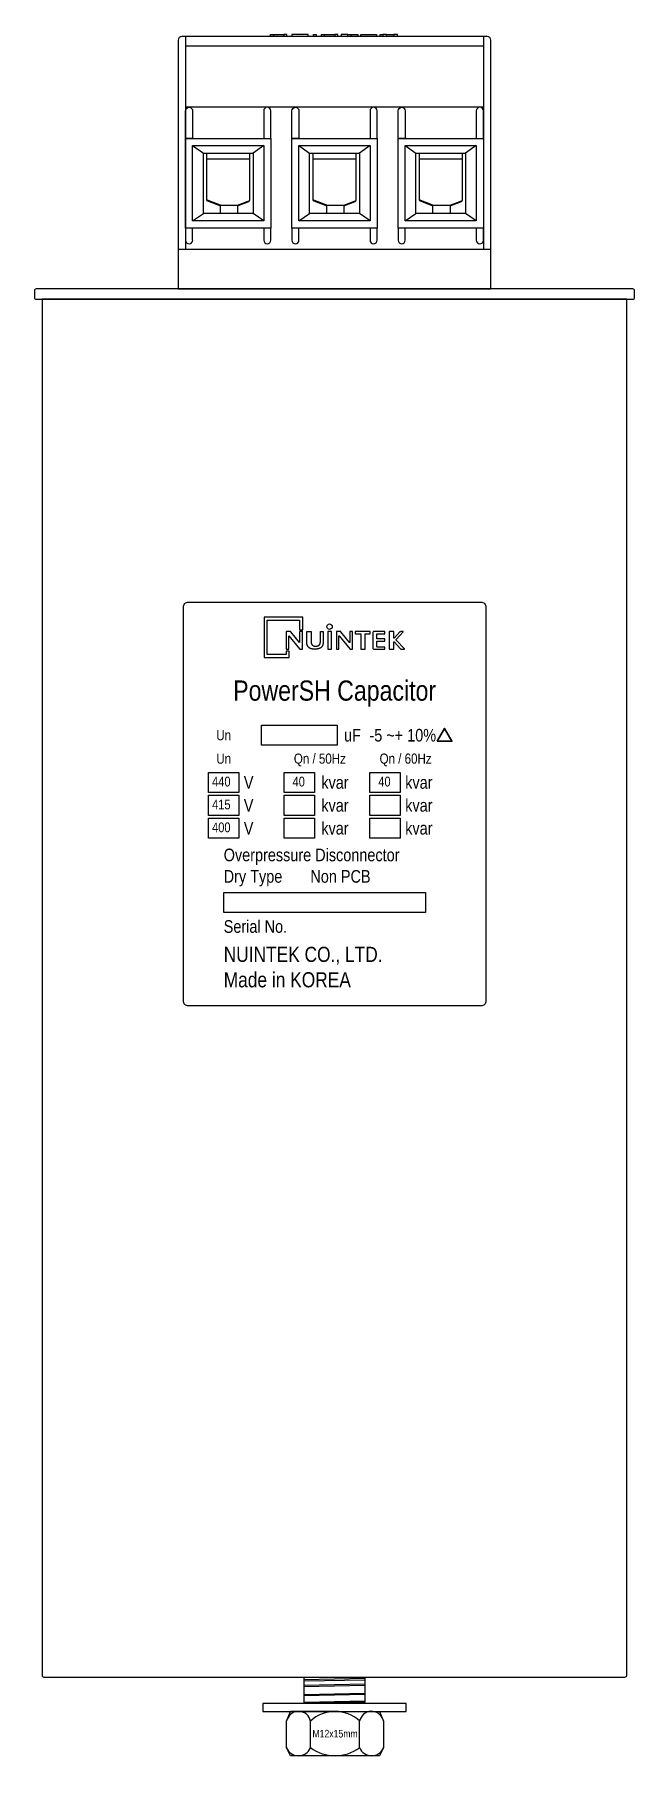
# Model space of a CAD drawing. Header units: millimetres. Extents: x 0 to 119, y -1 to 341.
import ezdxf
from ezdxf.enums import TextEntityAlignment as Align

# ---------------------------------------------------------------- set-up
doc = ezdxf.new("R2010")
doc.units = ezdxf.units.MM
doc.styles.add('Helvetica-Narrow', font='txt')

# ---------------------------------------------------------------- blocks, each defined once
blk = doc.blocks.new('Nuintek')
at = {"color": 150}
blk.add_lwpolyline([(1.82, 2.33), (1.82, 3.83), (-2.8, 3.83), (-2.8, 3.83), (-2.8, -0.99), (0.18, -0.99), (0.18, -0.23), (-0.18, -0.23), (-0.18, -0.63), (-2.44, -0.63), (-2.44, 3.47), (1.45, 3.47), (1.45, 2.33)], close=True, dxfattribs=at)
for points in [[(-0.11, 0), (0.11, 0, 0.414214), (0.15, 0.04), (0.15, 1.58, -0.70472), (0.17, 1.59), (1.45, 0.03, 0.224867), (1.51, 0), (1.75, 0, 0.414214), (1.79, 0.04), (1.79, 2.07, 0.414214), (1.75, 2.11), (1.49, 2.11, 0.414214), (1.45, 2.07), (1.45, 0.81, -0.706602), (1.43, 0.8), (0.4, 2.08, 0.226187), (0.34, 2.11), (-0.11, 2.11, 0.414214), (-0.15, 2.07), (-0.15, 0.04, 0.414214)], [(4.82, 2.07), (4.82, 0.04, 0.414214), (4.86, 0), (5.23, 0, 0.414214), (5.27, 0.04), (5.27, 2.07, 0.414214), (5.23, 2.11), (4.86, 2.11, 0.414214)], [(5.89, 0), (6.12, 0, 0.414214), (6.16, 0.04), (6.16, 1.58, -0.70472), (6.18, 1.59), (7.45, 0.03, 0.224867), (7.52, 0), (7.76, 0, 0.414214), (7.8, 0.04), (7.8, 2.07, 0.414214), (7.76, 2.11), (7.5, 2.11, 0.414214), (7.46, 2.07), (7.46, 0.81, -0.706602), (7.44, 0.8), (6.4, 2.08, 0.226187), (6.34, 2.11), (5.89, 2.11, 0.414214), (5.85, 2.07), (5.85, 0.04, 0.414214)], [(9.86, 2.11), (8.15, 2.11, 0.414214), (8.11, 2.07), (8.11, 1.89, 0.414214), (8.15, 1.85), (8.74, 1.85, -0.414214), (8.78, 1.81), (8.78, 0.04, 0.414214), (8.82, 0), (9.26, 0, 0.414214), (9.3, 0.04), (9.3, 1.81, -0.414214), (9.34, 1.85), (9.86, 1.85, 0.414214), (9.9, 1.89), (9.9, 2.07, 0.414214)], [(11.68, 2.11), (10.37, 2.11, 0.414214), (10.22, 1.96), (10.22, 0.15, 0.414214), (10.37, 0), (11.68, 0), (11.68, 0.26), (10.74, 0.26, -0.414214), (10.7, 0.3), (10.7, 0.94, -0.414214), (10.74, 0.98), (11.66, 0.98), (11.66, 1.24), (10.74, 1.24, -0.414214), (10.7, 1.28), (10.7, 1.81, -0.414214), (10.74, 1.85), (11.68, 1.85)], [(13.02, 1.14), (13.86, 2.07, 0.650559), (13.85, 2.11), (13.58, 2.11, 0.208632), (13.47, 2.06), (12.77, 1.31, -0.681762), (12.75, 1.31), (12.75, 2.07, 0.414214), (12.71, 2.11), (12.23, 2.11, 0.414214), (12.19, 2.07), (12.19, 0.04, 0.414214), (12.23, 0), (12.71, 0, 0.414214), (12.75, 0.04), (12.75, 0.88, -0.687152), (12.77, 0.89), (13.52, 0.05, 0.212465), (13.64, 0), (13.99, 0, 0.656311), (14.01, 0.04), (13.02, 1.09, -0.390361)]]:
    blk.add_lwpolyline(points, format="xyb", close=True, dxfattribs=at)
blk.add_circle((5.04, 2.69), 0.326, dxfattribs=at)
blk.add_rational_spline([(2.31, 0.85), (2.31, 0.53), (2.41, 0.3), (2.61, 0.16), (2.75, 0.05), (2.95, 0), (3.2, 0), (3.44, 0), (3.82, 0.05), (3.97, 0.16), (4.17, 0.3), (4.27, 0.53), (4.27, 0.85), (4.27, 1.26), (4.27, 1.66), (4.27, 2.07), (4.27, 2.09), (4.25, 2.11), (4.23, 2.11), (4.14, 2.11), (4.06, 2.11), (3.97, 2.11), (3.95, 2.11), (3.93, 2.09), (3.93, 2.07), (3.93, 1.66), (3.93, 1.25), (3.93, 0.83), (3.93, 0.69), (3.88, 0.57), (3.78, 0.48), (3.68, 0.4), (3.54, 0.36), (3.38, 0.36), (3.21, 0.36), (3.08, 0.4), (2.98, 0.48), (2.88, 0.57), (2.83, 0.69), (2.83, 0.83), (2.83, 1.25), (2.83, 1.66), (2.83, 2.07), (2.83, 2.08), (2.83, 2.09), (2.82, 2.1), (2.81, 2.11), (2.8, 2.11), (2.79, 2.11), (2.64, 2.11), (2.5, 2.11), (2.35, 2.11), (2.34, 2.11), (2.33, 2.11), (2.32, 2.1), (2.31, 2.09), (2.31, 2.08), (2.31, 2.07), (2.31, 1.66), (2.31, 1.26), (2.31, 0.85)], [1, 1, 1, 1, 1, 1, 1, 1, 1, 1, 1, 1, 1, 1, 1, 1, 0.804737854124, 0.804737854124, 1, 1, 1, 1, 0.804737854124, 0.804737854124, 1, 1, 1, 1, 1, 1, 1, 1, 1, 1, 1, 1, 1, 1, 1, 1, 1, 1, 1, 0.949253021674, 0.949253021674, 1, 0.949253021674, 0.949253021674, 1, 1, 1, 1, 0.949253021674, 0.949253021674, 1, 0.949253021674, 0.949253021674, 1, 1, 1, 1], degree=3, knots=[0, 0, 0, 0, 1, 1, 1, 2, 2, 2, 3, 3, 3, 4, 4, 4, 5, 5, 5, 6.570796, 6.570796, 6.570796, 7.570796, 7.570796, 7.570796, 9.141593, 9.141593, 9.141593, 10.141593, 10.141593, 10.141593, 11.141593, 11.141593, 11.141593, 12.141593, 12.141593, 12.141593, 13.141593, 13.141593, 13.141593, 14.141593, 14.141593, 14.141593, 15.141593, 15.141593, 15.141593, 15.926991, 15.926991, 15.926991, 16.712389, 16.712389, 16.712389, 17.712389, 17.712389, 17.712389, 18.497787, 18.497787, 18.497787, 19.283185, 19.283185, 19.283185, 20.283185, 20.283185, 20.283185, 20.283185], dxfattribs=at)
blk = doc.blocks.new('*U456')
at = {"color": 126}
for p, q in [((-29.57, 112.04), (-29.57, 69.83)), ((29.5, 110.15), (-29.57, 110.15)), ((-12.15, 112.46), (-10.05, 112.46)), ((-2.07, 112.46), (0.03, 112.46)), ((10.25, 112.46), (11.74, 112.46)), ((29.5, 112.04), (29.5, 69.83)), ((29.5, 98.04), (-29.57, 98.04)), ((-28.16, 90.45), (-26.04, 88.97)), ((-14.07, 90.45), (-16.18, 88.97)), ((-7.08, 90.45), (-4.96, 88.97)), ((7.01, 90.45), (4.9, 88.97)), ((14, 90.45), (16.12, 88.97)), ((28.09, 90.45), (25.98, 88.97)), ((-16.81, 87.77), (-25.41, 87.77)), ((4.27, 87.77), (-4.33, 87.77)), ((25.35, 87.77), (16.75, 87.77)), ((-22.66, 78.64), (-25.41, 79.71)), ((-19.27, 78.64), (-16.81, 79.6)), ((-1.58, 78.64), (-4.33, 79.71)), ((1.81, 78.64), (4.27, 79.6)), ((19.5, 78.64), (16.75, 79.71)), ((22.89, 78.64), (25.35, 79.6)), ((-28.16, 75.52), (-26.04, 77)), ((-14.07, 75.52), (-16.18, 77)), ((-7.08, 75.52), (-4.96, 77)), ((7.01, 75.52), (4.9, 77)), ((14, 75.52), (16.12, 77)), ((28.09, 75.52), (25.98, 77)), ((-29.57, 74.11), (-29.57, 71.71)), ((-28.16, 71.71), (-28.16, 74.11)), ((-14.07, 74.11), (-14.07, 71.71)), ((-12.66, 71.71), (-12.66, 74.11)), ((-8.49, 74.11), (-8.49, 71.71)), ((-7.08, 71.71), (-7.08, 74.11)), ((7.01, 74.11), (7.01, 71.71)), ((8.42, 71.71), (8.42, 74.11)), ((12.59, 74.11), (12.59, 71.71)), ((14, 71.71), (14, 74.11)), ((28.09, 74.11), (28.09, 71.71)), ((29.5, 71.71), (29.5, 74.11)), ((30.97, 69.83), (-31.03, 69.83)), ((-6.03, -213.41), (5.96, -213.14)), ((-6.03, -213.73), (5.96, -213.47)), ((-6.03, -214.53), (5.96, -214.27)), ((-6.03, -214.82), (5.96, -214.57)), ((-6.03, -216.57), (5.97, -216.31)), ((-6.03, -218.1), (5.97, -217.84)), ((-6.02, -216.4), (5.96, -216.15)), ((-6.02, -217.93), (5.96, -217.67)), ((-4.8, -219.76), (-8.76, -219.76)), ((0.08, -219.76), (-4.8, -219.76)), ((-4.8, -226.94), (-4.8, -221.7)), ((0.08, -219.76), (6.94, -219.76)), ((4.96, -219.76), (8.92, -219.76)), ((4.96, -226.94), (4.96, -221.7))]:
    blk.add_line(p, q, dxfattribs=at)
for points in [[(-31.03, 62.04), (30.97, 62.04), (30.97, 111.33, 0.414214), (30.26, 112.04), (-30.33, 112.04, 0.414214), (-31.03, 111.33)], [(-29.57, 97.32, -0.414214), (-28.86, 98.03), (-28.86, 98.03, -0.414214), (-28.16, 97.32), (-28.16, 91.86), (-29.57, 91.86)], [(-12.66, 97.32, 0.414214), (-13.36, 98.03, 0.414214), (-14.07, 97.32), (-14.07, 91.86), (-12.66, 91.86)], [(-8.49, 97.32, -0.414214), (-7.78, 98.03), (-7.78, 98.03, -0.414214), (-7.08, 97.32), (-7.08, 91.86), (-8.49, 91.86)], [(8.42, 97.32, 0.414214), (7.72, 98.03, 0.414214), (7.01, 97.32), (7.01, 91.86), (8.42, 91.86)], [(12.59, 97.32, -0.414214), (13.3, 98.03), (13.3, 98.03, -0.414214), (14, 97.32), (14, 91.86), (12.59, 91.86)], [(29.5, 97.32, 0.414214), (28.8, 98.03, 0.414214), (28.09, 97.32), (28.09, 91.86), (29.5, 91.86)], [(-59.17, 62.04, 0.414214), (-59.53, 61.68), (-59.53, 60.36, 0.414214), (-59.17, 60), (59.11, 60, 0.414214), (59.47, 60.36), (59.47, 61.68, 0.414214), (59.11, 62.04)], [(-58.03, 60), (-58.03, -212.61, 0.414214), (-57.67, -212.96), (57.55, -212.96, 0.305094), (57.97, -212.61), (57.97, 60)]]:
    blk.add_lwpolyline(points, format="xyb", close=True, dxfattribs=at)
for points in [[(-12.71, 112.04), (-12.71, 112.46), (-12.15, 112.46), (-12.15, 112.04)], [(-9.45, 112.04), (-9.45, 112.46), (-10.05, 112.46), (-10.05, 112.04)], [(-5.23, 112.04), (-5.23, 112.46), (-8.49, 112.46), (-8.49, 112.04)], [(-4.21, 112.04), (-4.21, 112.46), (-3.65, 112.46), (-3.65, 112.04)], [(-2.63, 112.04), (-2.63, 112.46), (-2.07, 112.46), (-2.07, 112.04)], [(0.63, 112.04), (0.63, 112.46), (0.03, 112.46), (0.03, 112.04)], [(2.64, 112.46), (1.27, 112.46), (1.27, 112.04)], [(2.64, 112.04), (2.64, 112.46), (3.2, 112.46), (3.2, 112.04)], [(3.2, 112.46), (4.58, 112.46), (4.58, 112.04)], [(5.16, 112.04), (5.16, 112.46), (8.27, 112.46), (8.27, 112.04)], [(9.01, 112.04), (9.01, 112.46), (9.57, 112.46)], [(10.25, 112.04), (10.25, 112.46), (9.57, 112.46), (9.57, 112.04)], [(12.47, 112.04), (12.47, 112.46), (11.74, 112.46), (11.74, 112.04)], [(-6.03, -218.19), (-6.03, -212.96), (5.97, -212.96), (5.97, -218.19)]]:
    blk.add_lwpolyline(points, dxfattribs=at)
for points in [[(-29.57, 91.86), (-12.66, 91.86), (-12.66, 74.11), (-29.57, 74.11)], [(-28.16, 90.45), (-14.07, 90.45), (-14.07, 75.52), (-28.16, 75.52)], [(-26.04, 88.97), (-16.18, 88.97), (-16.18, 77), (-26.04, 77)], [(-8.49, 91.86), (8.42, 91.86), (8.42, 74.11), (-8.49, 74.11)], [(-7.08, 90.45), (7.01, 90.45), (7.01, 75.52), (-7.08, 75.52)], [(-4.96, 88.97), (4.9, 88.97), (4.9, 77), (-4.96, 77)], [(12.59, 91.86), (29.5, 91.86), (29.5, 74.11), (12.59, 74.11)], [(14, 90.45), (28.09, 90.45), (28.09, 75.52), (14, 75.52)], [(16.12, 88.97), (25.98, 88.97), (25.98, 77), (16.12, 77)], [(-22.66, 78.64), (-19.27, 78.64), (-19.27, 77), (-22.66, 77)], [(-1.58, 78.64), (1.81, 78.64), (1.81, 77), (-1.58, 77)], [(19.5, 78.64), (22.89, 78.64), (22.89, 77), (19.5, 77)], [(-14.23, -219.76), (14.18, -219.76), (14.18, -218.19), (-14.23, -218.19)], [(-9.55, -221.7), (-8.76, -219.76), (8.92, -219.76), (9.71, -221.7), (9.71, -226.97), (8.92, -228.55), (-8.76, -228.55), (-9.55, -226.97)]]:
    blk.add_lwpolyline(points, close=True, dxfattribs=at)
for points in [[(-25.41, 88.97), (-25.41, 79.75, 0.309945), (-25.23, 79.48), (-22.66, 78.49)], [(-19.27, 78.49), (-16.99, 79.38, 0.309225), (-16.81, 79.65), (-16.81, 88.97)], [(-4.33, 88.97), (-4.33, 79.75, 0.309945), (-4.15, 79.48), (-1.58, 78.49)], [(1.81, 78.49), (4.09, 79.38, 0.309225), (4.27, 79.65), (4.27, 88.97)], [(16.75, 88.97), (16.75, 79.75, 0.309945), (16.93, 79.48), (19.5, 78.49)], [(22.89, 78.49), (25.17, 79.38, 0.309225), (25.35, 79.65), (25.35, 88.97)]]:
    blk.add_lwpolyline(points, format="xyb", dxfattribs=at)
at = {"color": 150}
blk.add_lwpolyline([(-29, 0), (29, 0, -0.414214), (30, -1), (30, -79, -0.414214), (29, -80), (-29, -80, -0.414214), (-30, -79), (-30, -1, -0.414214)], format="xyb", close=True, dxfattribs=at)
at = {"color": 1}
for points in [[(-14.5, -24.36), (0.5, -24.36), (0.5, -28.36), (-14.5, -28.36)], [(-25, -33.72), (-19, -33.72), (-19, -37.72), (-25, -37.72)], [(-10, -33.72), (-4, -33.72), (-4, -37.72), (-10, -37.72)], [(7, -33.72), (13, -33.72), (13, -37.72), (7, -37.72)], [(-25, -38.26), (-19, -38.26), (-19, -42.26), (-25, -42.26)], [(-10, -38.26), (-4, -38.26), (-4, -42.26), (-10, -42.26)], [(7, -38.26), (13, -38.26), (13, -42.26), (7, -42.26)], [(-25, -42.79), (-19, -42.79), (-19, -46.79), (-25, -46.79)], [(-10, -42.79), (-4, -42.79), (-4, -46.79), (-10, -46.79)], [(7, -42.79), (13, -42.79), (13, -46.79), (7, -46.79)], [(-22, -57.5), (18, -57.5), (18, -61.5), (-22, -61.5)]]:
    blk.add_lwpolyline(points, close=True, dxfattribs=at)
at = {"color": 0, "lineweight": 30}
blk.add_lwpolyline([(20.34, -27.57), (23.27, -27.57), (21.8, -25.03)], close=True, dxfattribs=at)
at = {"color": 126}
for centre, radius, start, end in [((-28.86, 71.71), 0.705, 180, 270), ((-28.86, 71.71), 0.705, 270, 0), ((-13.36, 71.71), 0.705, 180, 270), ((-13.36, 71.71), 0.705, 270, 0), ((-7.78, 71.71), 0.705, 180, 270), ((-7.78, 71.71), 0.705, 270, 0), ((7.72, 71.71), 0.705, 180, 270), ((7.72, 71.71), 0.705, 270, 0), ((13.3, 71.71), 0.705, 180, 270), ((13.3, 71.71), 0.705, 270, 0), ((28.8, 71.71), 0.705, 180, 270), ((28.8, 71.71), 0.705, 270, 0), ((-7.15, -222.12), 2.38, 10.1671, 159.777), ((0.08, -226.9), 7.14, 46.8242, 133.1758), ((7.31, -222.12), 2.39, 16.6513, 169.7172), ((-7.18, -226), 2.55, 201.7155, 338.3893), ((0.08, -220.34), 8.2, 233.4665, 306.5335), ((7.33, -226), 2.55, 201.5266, 338.9501)]:
    blk.add_arc(centre, radius, start, end, dxfattribs=at)
at = {"xscale": 1.654289882120792, "yscale": 1.654289882120792, "zscale": 1.654289882120792}
blk.add_blockref('Nuintek', (-9.34, -9.32), dxfattribs=at)
at = {"style": 'Helvetica-Narrow'}
for s, height, p in [('PowerSH Capacitor', 4, (0, -17.52)), ('Un', 2, (-22, -26.36)), ('Un', 2, (-22, -31))]:
    blk.add_text(s, height=height, dxfattribs=at).set_placement(p, align=Align.MIDDLE_CENTER)
for s, height, p in [('uF', 2.5, (1.86, -26.36)), ('-5 ~+ 10%%%', 2.5, (6.9, -26.36)), ('Qn / 50Hz', 2, (-8.09, -31)), ('Qn / 60Hz', 2, (8.91, -31)), ('440', 1.92, (-24.31, -35.55)), ('V', 2.5, (-18.01, -35.72)), ('40', 1.92, (-8.35, -35.55)), ('kvar', 2.5, (-2.64, -35.72)), ('40', 1.92, (8.65, -35.55)), ('kvar', 2.5, (13.99, -35.72)), ('415', 1.92, (-24.31, -40.09)), ('V', 2.5, (-18.01, -40.26)), ('kvar', 2.5, (-2.64, -40.26)), ('kvar', 2.5, (13.99, -40.26)), ('400', 1.92, (-24.31, -44.62)), ('V', 2.5, (-18.01, -44.79)), ('kvar', 2.5, (-2.64, -44.79)), ('kvar', 2.5, (13.99, -44.79)), ('Overpressure Disconnector', 2.5, (-22, -50.08)), ('Dry Type       Non PCB', 2.5, (-22, -54.33)), ('Serial No.', 2.5, (-22, -64.26)), ('NUINTEK CO., LTD.', 3, (-22, -69.78)), ('Made in KOREA', 3, (-22, -74.81))]:
    blk.add_text(s, height=height, dxfattribs=at).set_placement(p, align=Align.MIDDLE_LEFT)
at = {"color": 126, "style": 'Helvetica-Narrow'}
blk.add_text('M12x15mm', height=1.5, dxfattribs=at).set_placement((0.08, -224.16), align=Align.MIDDLE_CENTER)

msp = doc.modelspace()

# ---------------------------------------------------------------- block references
msp.add_blockref('*U456', (59.53, 228.55))

doc.saveas('drawing.dxf')
